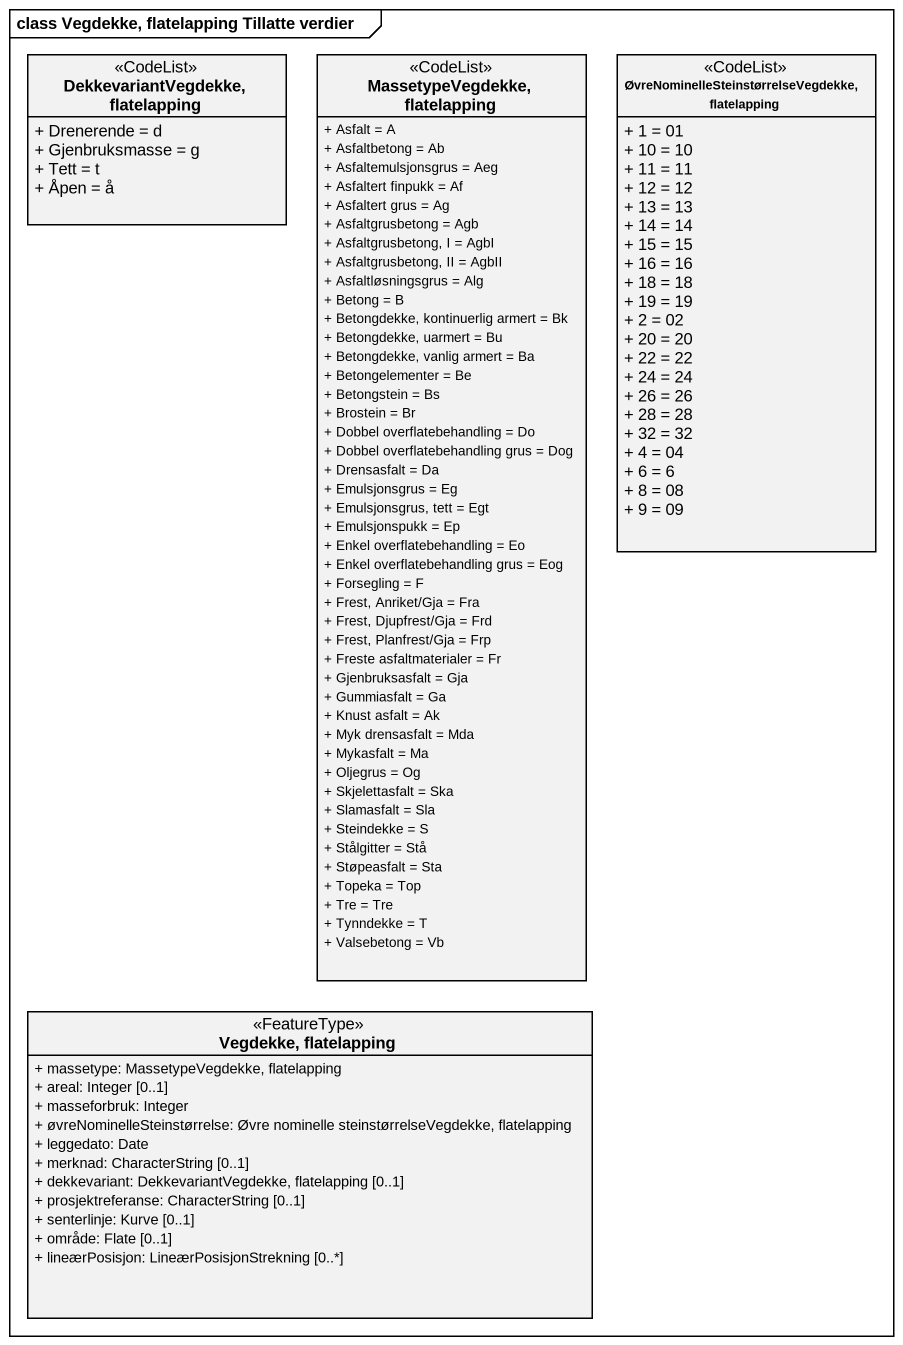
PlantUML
@startuml
mainframe class Vegdekke, flatelapping Tillatte verdier
hide circle
hide empty members
skinparam classAttributeIconSize 0
class "DekkevariantVegdekke, flatelapping" as DekkevariantVegdekke <<CodeList>> {
  + Drenerende = d
  + Gjenbruksmasse = g
  + Tett = t
  + Åpen = å
}
class "MassetypeVegdekke, flatelapping" as MassetypeVegdekke <<CodeList>> {
  + Asfalt = A
  + Asfaltbetong = Ab
  + Asfaltemulsjonsgrus = Aeg
  + Asfaltert finpukk = Af
  + Asfaltert grus = Ag
  + Asfaltgrusbetong = Agb
  + Asfaltgrusbetong, I = AgbI
  + Asfaltgrusbetong, II = AgbII
  + Asfaltløsningsgrus = Alg
  + Betong = B
  + Betongdekke, kontinuerlig armert = Bk
  + Betongdekke, uarmert = Bu
  + Betongdekke, vanlig armert = Ba
  + Betongelementer = Be
  + Betongstein = Bs
  + Brostein = Br
  + Dobbel overflatebehandling = Do
  + Dobbel overflatebehandling grus = Dog
  + Drensasfalt = Da
  + Emulsjonsgrus = Eg
  + Emulsjonsgrus, tett = Egt
  + Emulsjonspukk = Ep
  + Enkel overflatebehandling = Eo
  + Enkel overflatebehandling grus = Eog
  + Forsegling = F
  + Frest, Anriket/Gja = Fra
  + Frest, Djupfrest/Gja = Frd
  + Frest, Planfrest/Gja = Frp
  + Freste asfaltmaterialer = Fr
  + Gjenbruksasfalt = Gja
  + Gummiasfalt = Ga
  + Knust asfalt = Ak
  + Myk drensasfalt = Mda
  + Mykasfalt = Ma
  + Oljegrus = Og
  + Skjelettasfalt = Ska
  + Slamasfalt = Sla
  + Steindekke = S
  + Stålgitter = Stå
  + Støpeasfalt = Sta
  + Topeka = Top
  + Tre = Tre
  + Tynndekke = T
  + Valsebetong = Vb
}
class "ØvreNominelleSteinstørrelseVegdekke, flatelapping" as ØvreNominelleSteinstørrelseV <<CodeList>> {
  + 1 = 01
  + 10 = 10
  + 11 = 11
  + 12 = 12
  + 13 = 13
  + 14 = 14
  + 15 = 15
  + 16 = 16
  + 18 = 18
  + 19 = 19
  + 2 = 02
  + 20 = 20
  + 22 = 22
  + 24 = 24
  + 26 = 26
  + 28 = 28
  + 32 = 32
  + 4 = 04
  + 6 = 6
  + 8 = 08
  + 9 = 09
}
class "Vegdekke, flatelapping" as Vegdekke_flatelapping <<FeatureType>> {
  + massetype: MassetypeVegdekke, flatelapping
  + areal: Integer [0..1]
  + masseforbruk: Integer
  + øvreNominelleSteinstørrelse: Øvre nominelle steinstørrelseVegdekke, flatelapping
  + leggedato: Date
  + merknad: CharacterString [0..1]
  + dekkevariant: DekkevariantVegdekke, flatelapping [0..1]
  + prosjektreferanse: CharacterString [0..1]
  + senterlinje: Kurve [0..1]
  + område: Flate [0..1]
  + lineærPosisjon: LineærPosisjonStrekning [0..*]
}
@enduml
